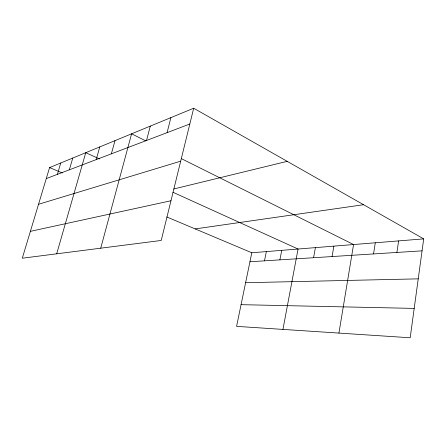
<?xml version="1.0" encoding="UTF-8"?>
<svg xmlns="http://www.w3.org/2000/svg" width="446" height="446" viewBox="0 0 446 446"><rect width="100%" height="100%" fill="white"/><g stroke="black" fill="none" stroke-linecap="round" stroke-linejoin="round"><path stroke-width="0.67" d="M423.7 238.872L410.186 337.767L236.581 326.361L251.806 252.77L423.7 238.872L193.692 108.233L49.584 167.59L22.3 258.212L161.223 240.455L193.692 108.233M396.901 252.442L398.601 240.901M373.542 253.925L375.281 242.786M338.927 333.084L353.567 244.542L181.394 158.653M332.064 256.556L333.876 246.136M313.583 257.727L315.406 247.63M282.948 329.41L298.062 249.03L172.925 192.248M279.882 259.867L281.738 250.351M264.484 260.843L266.34 251.594M167.072 132.663L170.896 117.621M146.528 140.473L150.302 126.106M100.729 248.188L131.592 133.811L145.792 140.891M111.361 153.842L115.007 140.641M96.202 159.601L99.781 146.912M56.692 253.819L85.749 152.694L99.486 158.921M69.336 169.815L72.782 158.035M57.383 174.358L60.762 162.985M46.273 178.584L189.812 124.016M38.534 204.279L180.691 161.179M173.795 188.97L287.207 161.346M30.389 231.346L170.974 200.745M195.164 228.915L363.557 204.714M249.944 261.763L422.067 250.847M245.612 282.708L418.237 278.856M241.069 304.668L414.2 308.403M49.584 167.59L62.306 172.948M166.81 216.968L251.806 252.77"/></g></svg>
